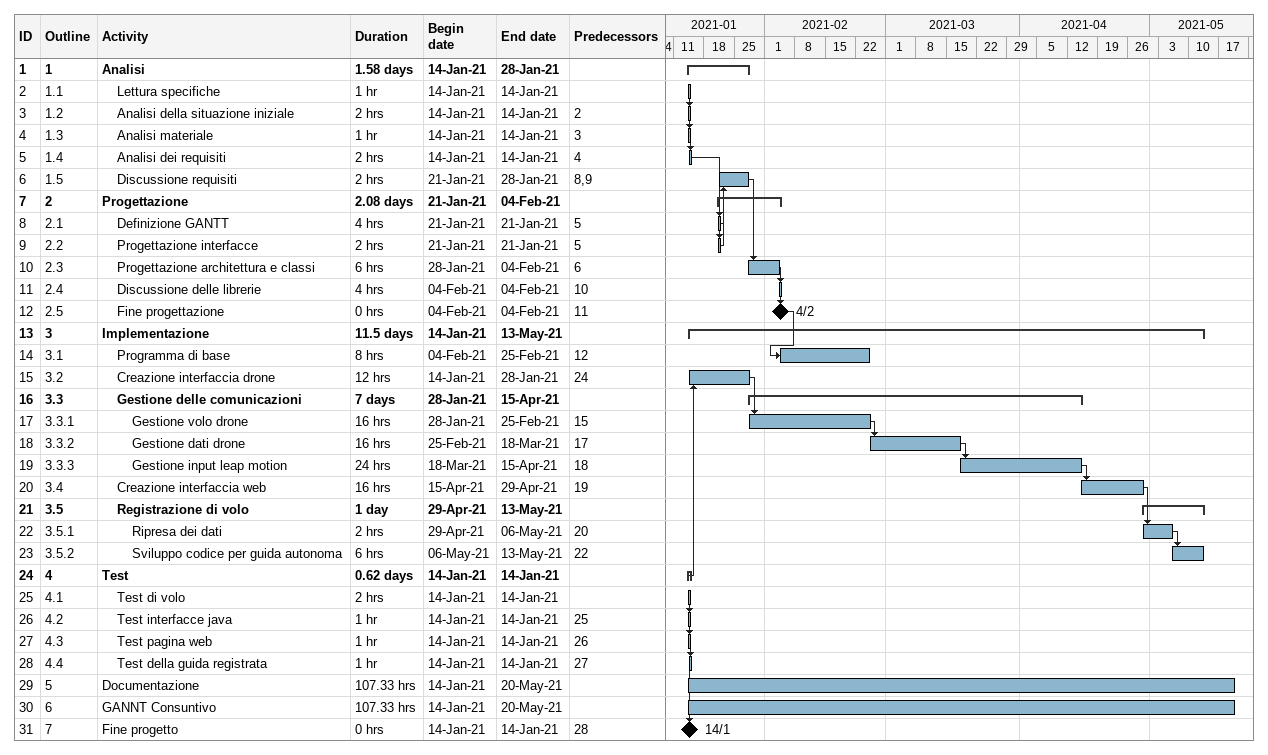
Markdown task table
| ID | WBS | Task | Duration | Start | Finish | Predecessors |
|---|---|---|---|---|---|---|
| 1 | 1 | **Analisi** | 1.58d | 2021-01-14 | 2021-01-28 |  |
| 2 | 1.1 | Lettura specifiche | 1h | 2021-01-14 | 2021-01-14 |  |
| 3 | 1.2 | Analisi della situazione iniziale | 2h | 2021-01-14 | 2021-01-14 | 2 |
| 4 | 1.3 | Analisi materiale | 1h | 2021-01-14 | 2021-01-14 | 3 |
| 5 | 1.4 | Analisi dei requisiti | 2h | 2021-01-14 | 2021-01-14 | 4 |
| 6 | 1.5 | Discussione requisiti | 2h | 2021-01-21 | 2021-01-28 | 8, 9 |
| 7 | 2 | **Progettazione** | 2.08d | 2021-01-21 | 2021-02-04 |  |
| 8 | 2.1 | Definizione GANTT | 4h | 2021-01-21 | 2021-01-21 | 5 |
| 9 | 2.2 | Progettazione interfacce | 2h | 2021-01-21 | 2021-01-21 | 5 |
| 10 | 2.3 | Progettazione architettura e classi | 6h | 2021-01-28 | 2021-02-04 | 6 |
| 11 | 2.4 | Discussione delle librerie | 4h | 2021-02-04 | 2021-02-04 | 10 |
| 12 | 2.5 | Fine progettazione | 0h | 2021-02-04 | 2021-02-04 | 11 |
| 13 | 3 | **Implementazione** | 11.5d | 2021-01-14 | 2021-05-13 |  |
| 14 | 3.1 | Programma di base | 8h | 2021-02-04 | 2021-02-25 | 12 |
| 15 | 3.2 | Creazione interfaccia drone | 12h | 2021-01-14 | 2021-01-28 | 24 |
| 16 | 3.3 | **Gestione delle comunicazioni** | 7d | 2021-01-28 | 2021-04-15 |  |
| 17 | 3.3.1 | Gestione volo drone | 16h | 2021-01-28 | 2021-02-25 | 15 |
| 18 | 3.3.2 | Gestione dati drone | 16h | 2021-02-25 | 2021-03-18 | 17 |
| 19 | 3.3.3 | Gestione input leap motion | 24h | 2021-03-18 | 2021-04-15 | 18 |
| 20 | 3.4 | Creazione interfaccia web | 16h | 2021-04-15 | 2021-04-29 | 19 |
| 21 | 3.5 | **Registrazione di volo** | 1d | 2021-04-29 | 2021-05-13 |  |
| 22 | 3.5.1 | Ripresa dei dati | 2h | 2021-04-29 | 2021-05-06 | 20 |
| 23 | 3.5.2 | Sviluppo codice per guida autonoma | 6h | 2021-05-06 | 2021-05-13 | 22 |
| 24 | 4 | **Test** | 0.62d | 2021-01-14 | 2021-01-14 |  |
| 25 | 4.1 | Test di volo | 2h | 2021-01-14 | 2021-01-14 |  |
| 26 | 4.2 | Test interfacce java | 1h | 2021-01-14 | 2021-01-14 | 25 |
| 27 | 4.3 | Test pagina web | 1h | 2021-01-14 | 2021-01-14 | 26 |
| 28 | 4.4 | Test della guida registrata | 1h | 2021-01-14 | 2021-01-14 | 27 |
| 29 | 5 | Documentazione | 107.33h | 2021-01-14 | 2021-05-20 |  |
| 30 | 6 | GANNT Consuntivo | 107.33h | 2021-01-14 | 2021-05-20 |  |
| 31 | 7 | Fine progetto | 0h | 2021-01-14 | 2021-01-14 | 28 |
